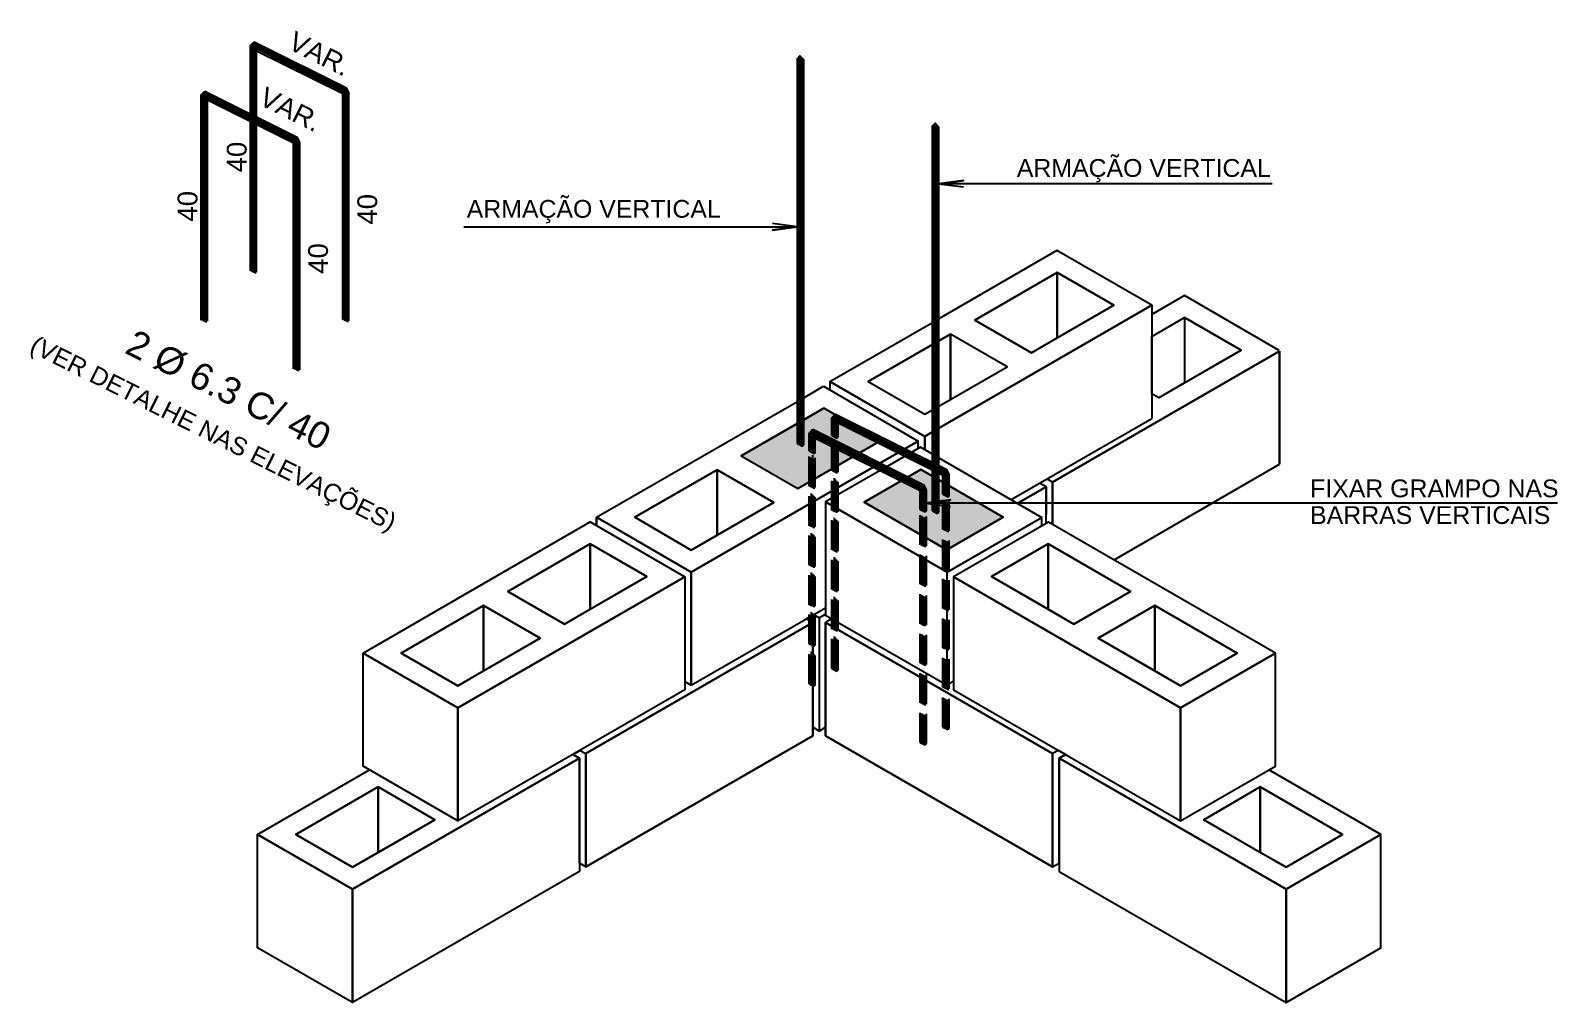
# Model space of a CAD drawing. Extents: x 0 to 119, y 0 to 84.
# Drawn here: x 35.94 to 51.39, y 18.09 to 27.93 of the extents above; entities that cross this region are included whole.
import ezdxf

# ---------------------------------------------------------------- set-up
doc = ezdxf.new("R2010")
doc.units = 0
doc.header["$MEASUREMENT"] = 0
doc.linetypes.add('ESTILO_TQS_0001', pattern=[1, 0.7, -0.3])
doc.linetypes.add('ESTILO_TQS_0005', pattern=[0.4, 0.3, -0.1])
for name, color, linetype in [('12', 170, 'CONTINUOUS'), ('29', 9, 'CONTINUOUS'), ('3', 7, 'CONTINUOUS'), ('32', 250, 'CONTINUOUS'), ('36', 7, 'CONTINUOUS')]:
    doc.layers.add(name, color=color, linetype=linetype)
doc.styles.add('TQS_ARIAL', font='arial.ttf')

msp = doc.modelspace()

# ---------------------------------------------------------------- linework, layer by layer
at = {"layer": '12', "color": 170, "linetype": 'Continuous'}
for p, q in [((38.160116, 27.777745), (38.198516, 27.816145)), ((38.198516, 27.816145), (39.132979, 27.350321)), ((38.160116, 27.777745), (39.094579, 27.311921)), ((38.172916, 27.790545), (39.107379, 27.324721)), ((38.185716, 25.52439), (38.185716, 27.803345)), ((38.185716, 27.803345), (39.120179, 27.337521)), ((38.185716, 25.48599), (38.185716, 27.777745)), ((38.224116, 27.726662), (39.094579, 27.292741)), ((43.721722, 23.776594), (43.721722, 27.673753)), ((43.721722, 23.738194), (43.721722, 27.648153)), ((37.662247, 27.279876), (37.700647, 27.318276)), ((37.662247, 27.279876), (38.59671, 26.814052)), ((37.675047, 27.292676), (38.60951, 26.826852)), ((37.687847, 25.026521), (37.687847, 27.305476)), ((37.687847, 27.305476), (38.62231, 26.839652)), ((37.687847, 24.988121), (37.687847, 27.279876)), ((37.700647, 27.318276), (38.63511, 26.852452)), ((37.726247, 27.228793), (38.59671, 26.794872)), ((39.132979, 27.324721), (39.120179, 27.337521)), ((39.158579, 27.299121), (39.132979, 27.350321)), ((39.132979, 24.986712), (39.132979, 27.324721)), ((39.145779, 27.311921), (39.132979, 27.324721)), ((45.102697, 23.049782), (45.102697, 26.978942)), ((38.63511, 26.826852), (38.62231, 26.839652)), ((38.66071, 26.801252), (38.63511, 26.852452)), ((38.63511, 24.488843), (38.63511, 26.826852)), ((38.64791, 26.814052), (38.63511, 26.826852)), ((44.045292, 24.011135), (44.083692, 24.049535)), ((44.045292, 24.011135), (45.169729, 23.450615)), ((44.058092, 24.023935), (45.182529, 23.463415)), ((44.070892, 23.856688), (44.070892, 24.036735)), ((44.070892, 24.036735), (45.195329, 23.476215)), ((44.070892, 23.818288), (44.070892, 24.011135)), ((44.083692, 24.049535), (45.208129, 23.489015)), ((44.109292, 23.960053), (45.169729, 23.431435)), ((43.814033, 23.856628), (43.852433, 23.895028)), ((43.814033, 23.856628), (44.93847, 23.296108)), ((43.826833, 23.869428), (44.95127, 23.308908)), ((43.839633, 23.702182), (43.839633, 23.882228)), ((43.839633, 23.882228), (44.96407, 23.321708)), ((43.839633, 23.663782), (43.839633, 23.856628)), ((43.852433, 23.895028), (44.97687, 23.334508)), ((43.878033, 23.805546), (44.93847, 23.276928)), ((43.696122, 23.750994), (43.747322, 23.725394)), ((43.747322, 23.725394), (43.760122, 23.738194)), ((45.233729, 23.437815), (45.208129, 23.489015)), ((45.00247, 23.283308), (44.97687, 23.334508)), ((45.208129, 23.463415), (45.195329, 23.476215)), ((45.208129, 23.219029), (45.208129, 23.463415)), ((45.220929, 23.450615), (45.208129, 23.463415)), ((44.97687, 23.308908), (44.96407, 23.321708)), ((44.97687, 23.064522), (44.97687, 23.308908)), ((44.98967, 23.296108), (44.97687, 23.308908)), ((45.064297, 23.068982), (45.115497, 23.043382)), ((45.115497, 23.043382), (45.128297, 23.056182))]:
    msp.add_line(p, q, dxfattribs=at)
at = {"layer": '12', "color": 170, "linetype": 'ESTILO_TQS_0005'}
for p, q in [((44.070892, 21.461073), (44.070892, 23.818288)), ((43.839633, 21.306567), (43.839633, 23.663782)), ((44.070892, 21.499473), (44.070892, 23.677531)), ((43.839633, 21.344967), (43.839633, 23.523024)), ((45.208129, 20.861814), (45.208129, 23.219029)), ((44.97687, 20.707307), (44.97687, 23.064522))]:
    msp.add_line(p, q, dxfattribs=at)
at = {"layer": '12', "color": 170, "linetype": 'Continuous'}
for points in [[(38.160116, 25.49879), (38.160116, 27.777745)], [(38.172916, 25.49239), (38.172916, 27.790545)], [(38.198516, 25.51159), (38.198516, 27.796964)], [(38.198516, 25.47959), (38.198516, 27.764945)], [(38.211316, 25.49879), (38.211316, 27.790584)], [(38.211316, 25.47319), (38.211316, 27.752145)], [(38.224116, 25.48599), (38.224116, 27.784203)], [(43.696122, 27.648153), (43.721722, 27.673753), (43.760122, 27.635353)], [(43.708922, 23.744594), (43.708922, 27.660953)], [(43.734522, 23.763794), (43.734522, 27.660953)], [(43.696122, 23.750994), (43.696122, 27.648153)], [(43.734522, 23.731794), (43.734522, 27.635353)], [(43.747322, 23.750994), (43.747322, 27.648153)], [(43.747322, 23.725394), (43.747322, 27.622553)], [(43.760122, 23.738194), (43.760122, 27.635353)], [(37.662247, 25.000921), (37.662247, 27.279876)], [(37.675047, 24.994521), (37.675047, 27.292676)], [(37.700647, 25.013721), (37.700647, 27.299095)], [(37.700647, 24.981721), (37.700647, 27.267076)], [(37.713447, 25.000921), (37.713447, 27.292714)], [(37.713447, 24.975321), (37.713447, 27.254276)], [(37.726247, 24.988121), (37.726247, 27.286334)], [(39.094579, 25.005912), (39.094579, 27.311921)], [(39.107379, 24.999512), (39.107379, 27.324721)], [(39.120179, 25.031512), (39.120179, 27.337521)], [(39.120179, 24.993112), (39.120179, 27.311921)], [(39.145779, 25.005912), (39.145779, 27.311921)], [(39.145779, 24.980312), (39.145779, 27.286321)], [(39.158579, 24.993112), (39.158579, 27.299121)], [(45.064297, 26.966142), (45.089897, 26.991742), (45.128297, 26.953342)], [(45.064297, 23.068982), (45.064297, 26.966142)], [(45.077097, 23.062582), (45.077097, 26.978942)], [(45.089897, 23.094582), (45.089897, 26.991742)], [(45.089897, 23.056182), (45.089897, 26.966142)], [(45.115497, 23.068982), (45.115497, 26.966142)], [(45.115497, 23.043382), (45.115497, 26.940542)], [(45.128297, 23.056182), (45.128297, 26.953342)], [(38.59671, 24.508043), (38.59671, 26.814052)], [(38.60951, 24.501643), (38.60951, 26.826852)], [(38.62231, 24.533643), (38.62231, 26.839652)], [(38.62231, 24.495243), (38.62231, 26.814052)], [(38.64791, 24.508043), (38.64791, 26.814052)], [(38.64791, 24.482443), (38.64791, 26.788452)], [(38.66071, 24.495243), (38.66071, 26.801252)], [(44.045292, 23.831088), (44.045292, 24.011135)], [(44.058092, 23.824688), (44.058092, 24.023935)], [(44.083692, 23.843888), (44.083692, 24.030355)], [(44.083692, 23.811888), (44.083692, 23.998335)], [(44.096492, 23.831088), (44.096492, 24.023974)], [(44.096492, 23.805488), (44.096492, 23.985535)], [(44.109292, 23.818288), (44.109292, 24.017593)], [(43.814033, 23.676582), (43.814033, 23.856628)], [(43.826833, 23.670182), (43.826833, 23.869428)], [(43.852433, 23.689382), (43.852433, 23.875848)], [(43.852433, 23.657382), (43.852433, 23.843828)], [(43.865233, 23.676582), (43.865233, 23.869467)], [(43.865233, 23.650982), (43.865233, 23.831028)], [(43.878033, 23.663782), (43.878033, 23.863087)], [(44.045292, 23.831088), (44.096492, 23.805488), (44.109292, 23.818288)], [(43.814033, 23.676582), (43.865233, 23.650982), (43.878033, 23.663782)], [(45.169729, 23.238229), (45.169729, 23.450615)], [(45.182529, 23.231829), (45.182529, 23.463415)], [(45.195329, 23.263829), (45.195329, 23.476215)], [(45.195329, 23.225429), (45.195329, 23.450615)], [(45.220929, 23.238229), (45.220929, 23.450615)], [(45.220929, 23.212629), (45.220929, 23.425015)], [(45.233729, 23.225429), (45.233729, 23.437815)], [(44.93847, 23.083722), (44.93847, 23.296108)], [(44.95127, 23.077322), (44.95127, 23.308908)], [(44.96407, 23.109322), (44.96407, 23.321708)], [(44.96407, 23.070922), (44.96407, 23.296108)], [(44.98967, 23.083722), (44.98967, 23.296108)], [(44.98967, 23.058122), (44.98967, 23.270508)], [(45.00247, 23.070922), (45.00247, 23.283308)], [(45.169729, 23.238229), (45.220929, 23.212629), (45.233729, 23.225429)], [(44.93847, 23.083722), (44.98967, 23.058122), (45.00247, 23.070922)]]:
    msp.add_lwpolyline(points, dxfattribs=at)
at = {"layer": '12', "color": 170, "linetype": 'ESTILO_TQS_0005'}
for points in [[(44.045292, 21.473873), (44.045292, 23.831088)], [(44.058092, 21.467473), (44.058092, 23.824688)], [(44.083692, 21.454673), (44.083692, 23.811888)], [(44.083692, 21.486673), (44.083692, 23.811888)], [(44.096492, 21.448273), (44.096492, 23.805488)], [(44.109292, 21.461073), (44.109292, 23.818288)], [(43.814033, 21.319367), (43.814033, 23.676582)], [(43.826833, 21.312967), (43.826833, 23.670182)], [(43.852433, 21.300167), (43.852433, 23.657382)], [(43.852433, 21.332167), (43.852433, 23.657382)], [(43.865233, 21.293767), (43.865233, 23.650982)], [(43.878033, 21.306567), (43.878033, 23.663782)], [(44.096492, 21.473873), (44.096492, 23.66477)], [(43.865233, 21.319367), (43.865233, 23.510263)], [(45.169729, 20.881014), (45.169729, 23.238229)], [(45.182529, 20.874614), (45.182529, 23.231829)], [(45.195329, 20.868214), (45.195329, 23.225429)], [(45.220929, 20.855414), (45.220929, 23.212629)], [(45.233729, 20.868214), (45.233729, 23.225429)], [(44.93847, 20.726507), (44.93847, 23.083722)], [(44.95127, 20.720107), (44.95127, 23.077322)], [(44.96407, 20.713707), (44.96407, 23.070922)], [(44.98967, 20.700907), (44.98967, 23.058122)], [(45.00247, 20.713707), (45.00247, 23.070922)]]:
    msp.add_lwpolyline(points, dxfattribs=at)
at = {"layer": '12', "color": 170, "linetype": 'ESTILO_TQS_0001'}
for points in [[(44.045292, 21.473873), (44.096492, 21.448273), (44.109292, 21.461073)], [(43.814033, 21.319367), (43.865233, 21.293767), (43.878033, 21.306567)], [(45.220929, 20.881014), (45.220929, 21.0934)], [(44.98967, 20.726507), (44.98967, 20.938894)], [(45.169729, 20.881014), (45.220929, 20.855414), (45.233729, 20.868214)], [(44.93847, 20.726507), (44.98967, 20.700907), (45.00247, 20.713707)]]:
    msp.add_lwpolyline(points, dxfattribs=at)
at = {"layer": '29', "color": 9, "linetype": 'Continuous'}
for points in [[(43.12908, 23.627051), (43.70193, 23.296319), (44.53544, 23.77757), (43.96262, 24.108291), (43.12908, 23.627051)], [(44.373933, 23.157047), (45.207442, 22.675796), (45.780292, 23.006527), (44.946752, 23.487768), (44.373933, 23.157047)]]:
    msp.add_lwpolyline(points, dxfattribs=at)
for points in [[(43.12908, 23.627051), (44.53544, 23.77757), (43.96262, 24.108291)], [(43.12908, 23.627051), (43.96262, 24.108291), (43.12908, 23.627051)], [(43.12908, 23.627051), (43.70193, 23.296319), (44.53544, 23.77757)], [(44.373933, 23.157047), (45.780292, 23.006527), (44.946752, 23.487768)], [(44.373933, 23.157047), (44.946752, 23.487768), (44.373933, 23.157047)], [(44.373933, 23.157047), (45.207442, 22.675796), (45.780292, 23.006527)]]:
    msp.add_solid(points, dxfattribs=at)
at = {"layer": '32', "color": 250, "linetype": 'Continuous'}
for points in [[(48.500874, 26.380783), (45.128297, 26.380783), (45.376158, 26.413414), (45.128297, 26.380783), (45.376158, 26.348151)], [(40.320379, 25.943846), (43.692956, 25.943846), (43.445095, 25.911215), (43.692956, 25.943846), (43.445095, 25.976478)], [(51.387645, 23.147035), (44.997213, 23.147035), (45.245074, 23.179667), (44.997213, 23.147035), (45.245074, 23.114404)]]:
    msp.add_lwpolyline(points, dxfattribs=at)
at = {"layer": '36', "color": 7, "linetype": 'Continuous'}
for p, q in [((46.324876, 25.481819), (46.324876, 24.820364)), ((47.612779, 25.247791), (47.282468, 25.057088)), ((48.572725, 24.693588), (47.612779, 25.247791)), ((47.282468, 25.149674), (47.282468, 24.004571)), ((47.282468, 25.149674), (47.282468, 24.004571)), ((44.025204, 24.377592), (45.064297, 24.977504)), ((47.615178, 25.025705), (47.615178, 24.364251)), ((45.128297, 24.790942), (45.245868, 24.85882)), ((45.245868, 24.85882), (45.245868, 24.197367)), ((45.245868, 24.197367), (45.245868, 24.85882)), ((46.279628, 23.359994), (48.576918, 24.686329)), ((48.576872, 24.686279), (46.279628, 23.35997)), ((48.576918, 23.541202), (48.576872, 24.686279)), ((48.576918, 24.686329), (48.576918, 23.541226)), ((43.760122, 24.214848), (43.96022, 24.330375)), ((43.96022, 24.330375), (44.920167, 23.776173)), ((44.412327, 24.37758), (44.985177, 24.046849)), ((41.662948, 23.004064), (43.696122, 24.177898)), ((43.760122, 23.991378), (43.96262, 24.108291)), ((44.53544, 23.77757), (43.96262, 24.108291)), ((45.128297, 24.129483), (45.245868, 24.197367)), ((44.985177, 24.046849), (45.064297, 24.092531)), ((45.860532, 23.183604), (47.282468, 24.004571)), ((45.860545, 23.183597), (47.282468, 24.004571)), ((44.985159, 23.689095), (44.985156, 23.823352)), ((44.985176, 23.689085), (44.985178, 23.82334)), ((44.328153, 23.657887), (44.53544, 23.77757)), ((44.535913, 23.554321), (44.920167, 23.776173)), ((44.535958, 23.554298), (44.920212, 23.776146)), ((44.920212, 23.701009), (44.920212, 23.776146)), ((42.6229, 22.449824), (44.4646, 23.513147)), ((42.622923, 22.449812), (44.464645, 23.513125)), ((43.12908, 23.627051), (43.70193, 23.296319)), ((43.96262, 23.446836), (44.256842, 23.616713)), ((45.128297, 23.606438), (46.171803, 23.003858)), ((46.900746, 22.573474), (48.576918, 23.541226)), ((46.900767, 22.573461), (48.576918, 23.541202)), ((42.883612, 23.485292), (42.883612, 22.823839)), ((43.70193, 23.296319), (43.96262, 23.446836)), ((44.373933, 23.157047), (44.746939, 23.372404)), ((44.818252, 23.413578), (44.946752, 23.487768)), ((44.946752, 23.487768), (45.064297, 23.419904)), ((46.22281, 23.392798), (46.279606, 23.360006)), ((46.279615, 22.932079), (46.279606, 23.360006)), ((46.214662, 23.312777), (45.925724, 23.145959)), ((45.925744, 23.145947), (46.214616, 23.312726)), ((46.214631, 22.943982), (46.214616, 23.312726)), ((46.214662, 22.944), (46.214662, 23.312777)), ((44.946752, 22.826313), (44.373933, 23.157047)), ((41.66295, 22.91933), (41.662948, 23.004064)), ((41.662973, 23.004049), (42.6229, 22.449824)), ((42.6229, 22.449824), (41.662973, 23.004049)), ((45.780292, 23.006527), (45.207442, 22.675796)), ((46.171774, 22.919239), (46.171803, 23.003932)), ((41.600365, 22.734763), (41.600365, 22.073308)), ((45.207442, 22.675796), (44.946752, 22.826313)), ((46.234414, 22.07325), (46.234414, 22.734705)), ((42.6229, 22.449824), (42.622923, 21.304684)), ((42.622923, 21.304659), (42.6229, 22.449824)), ((40.521356, 22.111765), (40.521356, 21.450311)), ((47.313423, 21.450252), (47.313423, 22.111706)), ((42.622923, 21.304659), (43.98238, 22.089568)), ((43.917373, 21.986441), (43.917352, 20.841302)), ((43.917373, 21.986441), (43.98238, 22.023973)), ((43.917373, 21.986417), (43.98238, 22.023949)), ((43.917373, 21.986417), (43.917373, 20.84129)), ((43.986565, 21.946474), (44.043359, 21.979262)), ((42.557957, 21.342191), (42.622923, 21.304684)), ((43.917352, 20.841302), (43.982376, 20.878844)), ((43.917373, 20.84129), (43.982376, 20.87882)), ((39.45355, 20.274891), (39.45355, 19.613437)), ((48.381229, 19.613378), (48.381229, 20.274832))]:
    msp.add_line(p, q, dxfattribs=at)
for points in [[(45.128297, 23.905996), (47.282423, 25.149701), (46.322476, 25.703903), (45.128297, 25.014454)], [(45.491334, 25.000578), (46.324876, 25.481819), (46.897696, 25.151098), (46.064186, 24.669847), (45.491331, 25.00058)], [(46.324876, 25.481819), (45.491336, 25.000578), (46.064186, 24.669847), (46.324876, 24.820364), (46.324876, 25.481819)], [(46.324876, 25.481819), (46.324876, 24.820364), (46.897696, 25.151098), (46.324876, 25.481819)], [(45.128297, 23.905969), (47.282468, 25.149674), (45.128297, 23.905969)], [(47.615178, 25.025705), (47.615178, 24.364251), (47.354488, 24.213735), (47.282468, 24.255315), (47.282468, 24.833616), (47.615178, 25.025705)], [(47.282468, 24.833616), (47.615178, 25.025705), (48.187998, 24.694986), (47.354488, 24.213735), (47.282468, 24.255315)], [(47.615178, 25.025705), (47.615178, 24.364251), (48.187998, 24.694986), (47.615178, 25.025705)], [(44.412327, 24.37758), (45.064297, 24.753992), (44.412327, 24.37758), (44.985177, 24.046849), (45.064297, 24.092531)], [(45.128297, 24.129483), (45.818687, 24.5281), (45.245868, 24.85882), (45.128297, 24.790942)], [(45.245868, 24.85882), (45.245868, 24.197367), (45.818687, 24.5281), (45.245868, 24.85882)], [(48.576872, 24.686302), (48.576918, 24.404237)], [(44.985156, 23.823352), (44.025229, 24.377577), (44.025229, 24.292844)], [(44.025229, 24.377577), (44.985156, 23.823352), (45.064297, 23.869045)], [(44.328153, 23.657887), (44.53544, 23.77757), (43.96262, 24.108291), (43.760122, 23.991378)], [(43.12908, 23.627051), (43.696122, 23.954428), (43.12908, 23.627051), (43.70193, 23.296319), (44.256841, 23.616713)], [(44.985156, 23.823352), (44.985159, 23.689095), (44.985156, 23.823352)], [(44.985178, 23.82334), (45.064297, 23.869019), (44.985178, 23.82334)], [(44.920212, 23.701009), (44.920212, 23.776146), (44.535958, 23.554298)], [(45.064297, 23.643396), (44.942372, 23.713803), (44.605792, 23.519487)], [(44.464645, 23.513125), (42.622923, 22.449812), (42.622901, 21.304671), (43.98238, 22.089578)], [(42.050069, 23.004051), (42.883612, 23.485292), (43.456431, 23.154572), (42.622922, 22.673321), (42.050067, 23.004054)], [(42.883612, 23.485292), (42.050071, 23.004052), (42.622922, 22.673321), (42.883612, 22.823839), (42.883612, 23.485292)], [(42.883612, 23.485292), (42.883612, 22.823839), (43.456431, 23.154572), (42.883612, 23.485292)], [(44.534477, 23.478315), (43.982425, 23.159601), (45.211823, 22.449761), (46.171757, 23.003905)], [(45.780292, 23.006527), (45.128297, 23.382954), (45.780292, 23.006527), (45.207442, 22.675796), (44.373933, 23.157047), (44.746939, 23.372404)], [(45.064297, 23.419904), (44.946752, 23.487768), (44.818252, 23.413578)], [(46.214632, 22.943983), (46.214616, 23.312827), (46.147426, 23.349233), (46.22281, 23.392798), (46.279628, 23.359994), (46.279628, 22.932071)], [(46.279628, 23.35997), (46.279628, 22.932071), (46.279628, 23.359994)], [(46.214616, 23.31275), (46.214662, 23.030685)], [(45.211823, 22.449761), (43.98238, 23.159574), (43.98238, 22.014471), (45.211868, 21.304584), (45.211823, 22.449761)], [(45.211823, 22.449761), (43.98238, 23.159574), (43.98238, 22.014471), (45.211856, 21.304602), (45.211856, 22.449742)], [(39.300692, 21.630536), (41.597965, 22.956847), (42.557912, 22.402645), (40.260645, 21.076296), (39.300717, 21.630521)], [(42.557957, 21.342168), (42.622923, 21.304659), (42.6229, 22.449824), (41.662973, 23.004049), (41.662973, 22.919316)], [(45.276822, 21.348983), (45.211868, 21.304584), (45.211856, 22.449781), (46.171778, 23.003917)], [(48.534087, 21.630477), (46.236814, 22.956789), (45.276867, 22.402587), (47.574134, 21.076238), (48.534062, 21.630463)], [(40.766822, 22.253522), (41.600365, 22.734763), (42.173184, 22.404042), (41.339674, 21.922791), (40.766819, 22.253524)], [(41.600365, 22.734763), (40.766824, 22.253523), (41.339674, 21.922791), (41.600365, 22.073308), (41.600365, 22.734763)], [(41.600365, 22.734763), (41.600365, 22.073308), (42.173184, 22.404042), (41.600365, 22.734763)], [(46.234414, 22.734705), (46.234414, 22.07325), (45.661595, 22.403984), (46.234414, 22.734705)], [(47.067957, 22.253463), (46.234414, 22.734705), (45.661595, 22.403984), (46.495104, 21.922733), (47.067959, 22.253466)], [(46.234414, 22.734705), (47.067955, 22.253464), (46.495104, 21.922733), (46.234414, 22.07325), (46.234414, 22.734705)], [(40.260667, 21.076284), (42.557957, 22.402618), (42.557957, 21.257515), (40.260667, 19.931131), (40.260645, 21.076296)], [(40.260667, 21.076284), (42.557957, 22.402618), (42.557957, 21.257515), (40.260646, 19.931143), (40.260667, 21.076284)], [(47.574112, 21.076226), (45.276822, 22.40256), (45.276822, 21.257457), (47.574112, 19.931073), (47.574134, 21.076238)], [(47.574112, 21.076226), (45.276822, 22.40256), (45.276822, 21.257457), (47.574133, 19.931085), (47.574112, 21.076226)], [(39.687814, 21.630523), (40.521356, 22.111765), (41.094176, 21.781044), (40.260666, 21.299793), (39.687811, 21.630526)], [(40.521356, 22.111765), (39.687816, 21.630524), (40.260666, 21.299793), (40.521356, 21.450311), (40.521356, 22.111765)], [(40.521356, 22.111765), (40.521356, 21.450311), (41.094176, 21.781044), (40.521356, 22.111765)], [(47.313423, 22.111706), (47.313423, 21.450252), (46.740603, 21.780986), (47.313423, 22.111706)], [(48.146965, 21.630465), (47.313423, 22.111706), (46.740603, 21.780986), (47.574113, 21.299735), (48.146968, 21.630468)], [(47.313423, 22.111706), (48.146963, 21.630466), (47.574113, 21.299735), (47.313423, 21.450252), (47.313423, 22.111706)], [(43.860555, 22.019246), (43.917373, 21.986441), (43.917373, 20.84129), (43.852407, 20.878799), (43.852361, 21.939275), (43.78517, 21.975681), (43.860555, 22.019246)], [(43.860555, 22.019246), (43.917351, 21.986454), (43.917373, 20.84129), (43.852407, 20.878799)], [(41.555117, 20.612938), (43.852407, 21.939273), (43.852407, 20.79417), (41.555096, 19.467798), (41.555117, 20.612938)], [(41.555117, 20.612914), (41.555117, 19.467786), (43.852407, 20.794146), (43.852361, 21.939223), (41.555117, 20.612914)], [(43.852361, 21.939247), (43.852407, 21.657181)], [(46.279662, 20.61288), (43.982372, 21.939215), (43.982372, 20.794112), (46.279683, 19.46774), (46.279662, 20.61288)], [(43.982372, 21.657123), (43.982418, 21.939188)], [(46.279662, 20.612856), (46.279662, 19.467728), (43.982372, 20.794088), (43.982418, 21.939164), (46.279662, 20.612856)], [(39.300717, 21.630521), (40.260645, 21.076296), (40.260667, 19.931131), (39.300717, 20.485372), (39.300692, 21.630536)], [(39.300717, 21.630521), (40.260645, 21.076296), (40.260667, 19.931156), (39.300717, 20.485372), (39.300717, 21.630521)], [(48.534062, 21.630463), (47.574134, 21.076238), (47.574112, 19.931073), (48.534062, 20.485314), (48.534087, 21.630477)], [(48.534062, 21.630463), (47.574134, 21.076238), (47.574112, 19.931098), (48.534062, 20.485314), (48.534062, 21.630463)], [(41.422915, 20.602176), (41.490105, 20.565771), (39.192839, 19.239422), (38.232912, 19.793647), (39.366071, 20.447898)], [(39.19286, 19.23941), (41.490151, 20.565745), (41.490151, 19.420641), (39.19286, 18.094258), (39.192839, 19.239422)], [(39.19286, 19.23941), (41.490151, 20.565745), (41.490151, 19.420641), (39.19284, 18.094269), (39.19286, 19.23941)], [(41.498299, 20.645742), (41.555117, 20.612938), (41.555117, 19.467786), (41.490151, 19.505295), (41.490105, 20.565771), (41.422915, 20.602177), (41.498299, 20.645742)], [(41.498299, 20.645742), (41.555095, 20.61295), (41.555117, 19.467786), (41.490151, 19.505295)], [(46.33648, 20.645684), (46.279662, 20.61288), (46.279662, 19.467728), (46.344628, 19.505237), (46.344674, 20.565713), (46.411864, 20.602119), (46.33648, 20.645684)], [(46.33648, 20.645684), (46.279684, 20.612892), (46.279662, 19.467728), (46.344628, 19.505237)], [(48.641919, 19.239352), (46.344628, 20.565687), (46.344628, 19.420583), (48.641919, 18.0942), (48.64194, 19.239364)], [(48.641919, 19.239352), (46.344628, 20.565687), (46.344628, 19.420583), (48.641939, 18.094211), (48.641919, 19.239352)], [(46.40979, 20.603305), (46.344674, 20.565713), (48.64194, 19.239364), (49.601867, 19.793589), (48.468707, 20.447839)], [(38.620008, 19.793649), (39.45355, 20.274891), (40.026369, 19.944171), (39.192859, 19.46292), (38.620004, 19.793653)], [(39.45355, 20.274891), (38.620009, 19.79365), (39.192859, 19.46292), (39.45355, 19.613437), (39.45355, 20.274891)], [(39.45355, 20.274891), (39.45355, 19.613437), (40.026369, 19.944171), (39.45355, 20.274891)], [(48.381229, 20.274832), (48.381229, 19.613378), (47.80841, 19.944113), (48.381229, 20.274832)], [(49.214771, 19.793591), (48.381229, 20.274832), (47.80841, 19.944113), (48.64192, 19.462862), (49.214775, 19.793595)], [(48.381229, 20.274832), (49.21477, 19.793592), (48.64192, 19.462862), (48.381229, 19.613378), (48.381229, 20.274832)], [(38.232912, 19.793647), (39.192839, 19.239422), (39.19286, 18.094258), (38.232912, 18.648498), (38.232886, 19.793662)], [(38.232912, 19.793647), (39.192839, 19.239422), (39.19286, 18.094282), (38.232912, 18.648498), (38.232912, 19.793647)], [(49.601867, 19.793589), (48.64194, 19.239364), (48.641919, 18.0942), (49.601867, 18.64844), (49.601893, 19.793603)], [(49.601867, 19.793589), (48.64194, 19.239364), (48.641919, 18.094224), (49.601867, 18.64844), (49.601867, 19.793589)]]:
    msp.add_lwpolyline(points, dxfattribs=at)

# ---------------------------------------------------------------- texts
at = {"layer": '3', "color": 7, "linetype": 'Continuous', "style": 'TQS_ARIAL'}
for s, height, rotation, p in [('VAR.', 0.2, 333.504, (38.526691, 27.752292)), ('VAR.', 0.2, 333.504, (38.231825, 27.189197)), ('40', 0.2, 90, (38.122235, 26.494543)), ('40', 0.2, 90, (37.624366, 25.996674)), ('40', 0.2, 90, (39.443366, 25.966091)), ('40', 0.2, 90, (38.945497, 25.468222)), ('2 %%c 6.3 C/ 40', 0.27, 333.504, (36.87686, 24.673463)), ('(VER DETALHE NAS ELEVAÇÕES)', 0.18, 333.504, (35.914486, 24.686909))]:
    msp.add_text(s, height=height, rotation=rotation, dxfattribs=at).set_placement(p)
at = {"layer": '32', "color": 250, "linetype": 'Continuous', "style": 'TQS_ARIAL'}
for s, p in [('ARMAÇÃO VERTICAL', (45.917057, 26.44994)), ('ARMAÇÃO VERTICAL', (40.350125, 26.036018)), ('FIXAR GRAMPO NAS', (48.885487, 23.20702)), ('BARRAS VERTICAIS', (48.885487, 22.93702))]:
    msp.add_text(s, height=0.18, dxfattribs=at).set_placement(p)

doc.saveas('drawing.dxf')
